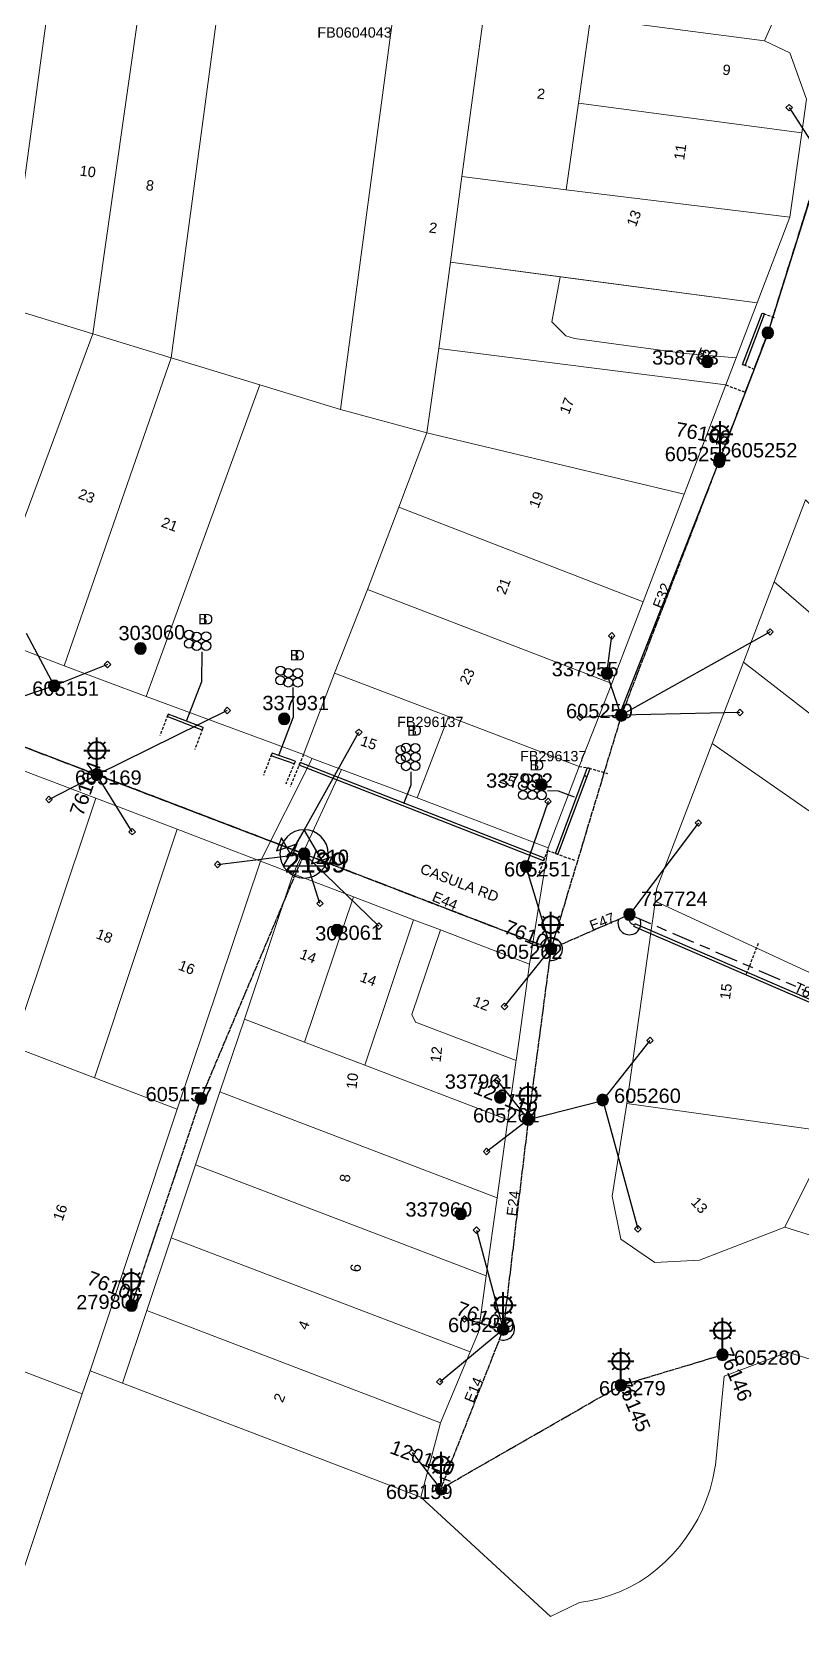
# Model space of a CAD drawing. Header units: metres. Extents: x 305150 to 308746, y 6239745 to 6243198.
# Drawn here: x 306711.1 to 306845.6, y 6241249.1 to 6241528.5 of the extents above; entities that cross this region are included whole.
import ezdxf
from ezdxf.enums import TextEntityAlignment as Align

# ---------------------------------------------------------------- set-up
doc = ezdxf.new("R2010")
doc.units = ezdxf.units.M
for name, pattern in [('Cable Exist OH', [1, 1, 0]), ('Cable Exist UG', [8.2, 4, -1.2, 1.8, -1.2]), ('DASHED', [0.75, 0.5, -0.25])]:
    doc.linetypes.add(name, pattern=pattern)
doc.layers.get('0').update_dxf_attribs({"color": 6})
for name, color, linetype, lineweight in [('Cadastre Buildings_SP_EXT', 9, 'Continuous', 5), ('Cadastre Land Parcels_SP_EXT', 9, 'Continuous', 5), ('Cadastre Roads_SP_EXT', 9, 'Continuous', 5)]:
    doc.layers.add(name, color=color, linetype=linetype, lineweight=lineweight)
for name, color, linetype in [('Duct_SP_EXT', 7, 'Continuous'), ('Equip_LV_EXT', 7, 'Continuous'), ('Equip_SP_LV_EXT', 7, 'Continuous'), ('Equip_SP_SL_EXT', 7, 'Continuous'), ('Mains_HV_EXT', 7, 'Continuous'), ('Mains_LV_EXT', 7, 'Continuous'), ('Mains_SL_EXT', 7, 'Continuous'), ('OH_Details_SP_MISC', 7, 'Continuous'), ('Services_SP_EXT', 7, 'Continuous'), ('Sub_SP_TR_HV_LV_EXT', 7, 'Continuous'), ('SupportsOH_SP_TR_HV_LV_SL_EXT', 7, 'Continuous'), ('Trench_SP_EXT', 7, 'Continuous')]:
    doc.layers.add(name, color=color, linetype=linetype)
doc.layers.add('UNKNOWN_FEATURES', color=1, linetype='DASHED', plot=False)
doc.layers.get('0').freeze()
doc.styles.add('iecARIAL', font='arial.ttf', dxfattribs={"height": 2})
doc.styles.add('POLE_LABEL', font='arial.ttf')
doc.styles.get("Standard").update_dxf_attribs({"font": 'arial.ttf'})

# ---------------------------------------------------------------- blocks, each defined once
blk = doc.blocks.new('SUB_POLE_EXT')
blk.add_wipeout([(0, 4.22), (0.42, 4.2), (0.83, 4.14), (1.21, 4.05), (1.62, 3.9), (1.99, 3.72), (2.35, 3.51), (2.68, 3.26), (2.99, 2.99), (3.28, 2.66), (3.52, 2.34), (3.76, 1.92), (3.9, 1.62), (4.04, 1.23), (4.18, 0.63), (4.22, 0), (4.18, -0.61), (4.06, -1.15), (3.9, -1.62), (3.58, -2.24), (3.22, -2.73), (2.97, -3.01), (2.68, -3.26), (2.36, -3.5), (2, -3.72), (1.64, -3.89), (1.25, -4.03), (0.82, -4.14), (0.42, -4.2), (0, -4.22), (-0.41, -4.2), (-0.8, -4.15), (-1.21, -4.05), (-1.62, -3.9), (-1.99, -3.73), (-2.35, -3.51), (-2.68, -3.26), (-2.96, -3.02), (-3.23, -2.72), (-3.51, -2.35), (-3.71, -2.01), (-3.91, -1.6), (-4.05, -1.21), (-4.16, -0.76), (-4.22, -0.14), (-4.21, 0.39), (-4.14, 0.83), (-4.03, 1.27), (-3.9, 1.63), (-3.71, 2.02), (-3.5, 2.37), (-3.28, 2.67), (-2.99, 2.99), (-2.68, 3.27), (-2.33, 3.52), (-1.98, 3.73), (-1.63, 3.9), (-1.2, 4.05), (-0.78, 4.15), (-0.4, 4.21)])
blk.add_line((2.16, 0.48), (2.16, 0.48, 0))
blk.add_lwpolyline([(-4.22, 0, 1), (4.22, 0, 1)], format="xyb", close=True)
blk.add_lwpolyline([(2.14, 0.52), (0, 4.22), (-3.66, -2.11), (3.66, -2.11)], close=True)
for tag, height, flags, p in [('ASSET_NUM', 3.5, 8, (2, 2)), ('STREET_CODE', 0.2, 9, (1.5, 0)), ('CONSTRUCTED_VOLTAGE', 0.2, 9, (1.5, -0.2)), ('OPERATING_VOLTAGE', 0.2, 9, (1.5, -0.6)), ('OPERATED_BY', 0.2, 9, (1.5, -0.8)), ('ORIENTATION', 0.2, 9, (1.5, -1.2)), ('OWNED_BY', 0.2, 9, (1.5, -1.4)), ('SECONDARY_VOLTAGE', 0.2, 9, (1.5, -1.6)), ('STATE', 0.2, 9, (1.5, -1.8)), ('SUBSTATION_TYPE', 0.2, 9, (1.5, -2)), ('STREETNAME', 0.2, 9, (1.5, -2.8)), ('NO_PHASES', 0.2, 9, (1.5, -0.4)), ('MAINTAINED_BY', 0.2, 9, (1.5, -1)), ('USAGE', 0.2, 9, (1.5, -2.2)), ('LEGEND', 0.2, 9, (1.5, -2.4)), ('LOCATION', 0.2, 9, (1.5, -2.6)), ('SUBURB', 0.2, 9, (1.5, -3)), ('Z', 0.2, 1, (1.5, -3.4)), ('NOTES', 0.2, 9, (1.5, -3.2))]:
    blk.add_attdef(tag, text='', height=height, dxfattribs=dict(flags=flags)).set_placement(p, align=Align.MIDDLE_LEFT)
blk = doc.blocks.new('DUCT_EXT')
blk.add_circle((0, 0.8), 0.8)
at = {"flags": 1}
blk.add_attdef('Z', (0, 0), '', height=0.2, dxfattribs=at)
at = {"flags": 9}
for tag, p in [('DUCT_CODE', (0, 0)), ('XSECT_TYPE', (0, -0.2)), ('STATE', (0, -0.6)), ('FB_REFERENCE', (0, -0.4)), ('NOTES', (0, -0.8))]:
    blk.add_attdef(tag, text='', height=0.2, dxfattribs=at).set_placement(p, align=Align.MIDDLE_LEFT)
blk = doc.blocks.new('LV_OH_LINKS_OPEN_EXT')
for p, q in [((-0.17, 4.97), (-0.17, 5.46)), ((-0.17, 3), (-0.17, 2.5)), ((0.17, 4.97), (0.17, 5.46)), ((0.17, 3), (0.17, 2.5))]:
    blk.add_line(p, q)
blk.add_lwpolyline([(0, 2.99, 1), (0, 4.98, 1)], format="xyb", close=True)
at = {"flags": 9}
for tag, p in [('ACTUAL_STATUS', (0, 0)), ('CONSTRUCTED_VOLTAGE', (0, -0.2)), ('OPERATING_VOLTAGE', (0, -0.6)), ('ORIENTATION', (0, -0.8)), ('OWNED_BY', (0, -1)), ('STATE', (0, -1.2)), ('SWITCH_TYPE', (0, -1.4)), ('NO_PHASES', (0, -0.4)), ('USAGE', (0, -1.6)), ('LEGEND', (0, -1.8)), ('NOTES', (0, -2))]:
    blk.add_attdef(tag, text='', height=0.2, dxfattribs=at).set_placement(p, align=Align.MIDDLE_LEFT)
at = {"flags": 1}
blk.add_attdef('Z', (0, 0), '', height=0.2, dxfattribs=at)
blk = doc.blocks.new('LV_OH_LINKS_DISTFUSE_EXT')
for p, q in [((0, 0), (0.96, 0)), ((3.84, 0), (4.8, 0))]:
    blk.add_line(p, q)
blk.add_lwpolyline([(3.84, -1.2), (3.84, 1.2), (0.96, -1.2), (0.96, 1.2)], close=True)
at = {"flags": 9}
for tag, p in [('ACTUAL_STATUS', (0, 0)), ('CONSTRUCTED_VOLTAGE', (0, -0.2)), ('OPERATING_VOLTAGE', (0, -0.6)), ('ORIENTATION', (0, -0.8)), ('OWNED_BY', (0, -1)), ('STATE', (0, -1.2)), ('SWITCH_TYPE', (0, -1.4)), ('NO_PHASES', (0, -0.4)), ('USAGE', (0, -1.6)), ('NOTES', (0, -1.8))]:
    blk.add_attdef(tag, text='', height=0.2, dxfattribs=at).set_placement(p, align=Align.MIDDLE_LEFT)
at = {"flags": 1}
blk.add_attdef('Z', (0, 0), '', height=0.2, dxfattribs=at)
blk = doc.blocks.new('SL_LANTERN_EXT')
at = {"lineweight": 40}
for p, q in [((-1.46, 5.68), (-1.06, 5.28)), ((0, 1.97), (0, 6.47)), ((1.46, 5.68), (1.06, 5.28)), ((-2.25, 4.22), (2.25, 4.22)), ((-1.46, 2.76), (-1.06, 3.16)), ((1.46, 2.76), (1.06, 3.16)), ((0, 0), (0, 2.72))]:
    blk.add_line(p, q, dxfattribs=at)
blk.add_circle((0, 4.22), 1.5, dxfattribs=at)
at = {"style": 'iecARIAL', "flags": 8}
blk.add_attdef('ASSET_NUM', (1.5, 1.5), '', height=2.5, dxfattribs=at)
for tag, p, height, flags in [('OPERATING_VOLTAGE', (0.98, -1.65), 0.2, 9), ('ORIENTATION', (0.98, -1.85), 0.2, 9), ('OWNED_BY', (0.98, -2.05), 0.2, 9), ('STATE', (0.98, -2.25), 0.2, 9), ('CONSTRUCTED_VOLTAGE', (0.98, -0.65), 0.2, 9), ('CONTROL_TYPE', (0.98, -0.85), 0.2, 9), ('LANTERN_PURPOSE', (0.98, -1.05), 0.2, 9), ('LANTERN_TYPE', (0.98, -1.25), 0.2, 9), ('NO_PHASES', (0.98, -1.45), 0.2, 9), ('USAGE', (0.98, -2.45), 0.2, 9), ('CEXIST', (0.98, -2.65), 0.2, 9), ('CNEW', (0.98, -2.85), 0.2, 9), ('LNUMBER', (2.18, -3.25), 2.5, 8), ('CNUMBER', (0.98, -3.05), 0.2, 9), ('CREMOVE', (0.98, -3.25), 0.2, 9), ('CREPLACE', (0.98, -3.45), 0.2, 9), ('LKINGHEIGHT', (0.98, -3.65), 0.2, 9), ('LBRACKET', (0.98, -3.85), 0.2, 9), ('LBRACKETVOCAB', (0.98, -4.05), 0.2, 9), ('LCATEGORY', (0.98, -4.25), 0.2, 9), ('LCHARGE1', (0.98, -4.45), 0.2, 9), ('LCHARGE1PERCENT', (0.98, -4.65), 0.2, 9), ('LCHARGE2', (0.98, -4.85), 0.2, 9), ('LCHARGE2PERCENT', (0.98, -5.05), 0.2, 9), ('LCHARGE3', (0.98, -5.25), 0.2, 9), ('LCHARGE3PERCENT', (0.98, -5.45), 0.2, 9), ('LEXIST', (0.98, -5.65), 0.2, 9), ('LLAMP', (0.98, -5.85), 0.2, 9), ('LLAMPVOCAB', (0.98, -6.05), 0.2, 9), ('LMAST', (0.98, -6.25), 0.2, 9), ('LMASTVOCAB', (0.98, -6.45), 0.2, 9), ('LNEW', (0.98, -6.65), 0.2, 9), ('LANTNUMBER', (0.98, -6.85), 0.2, 9), ('LOUTREACH', (0.98, -7.25), 0.2, 9), ('LOUTREACHVOCAB', (0.98, -7.45), 0.2, 9), ('LRATECODE', (0.98, -7.65), 0.2, 9), ('LREMOVE', (0.98, -7.85), 0.2, 9), ('LREPLACE', (0.98, -8.05), 0.2, 9), ('LTYPE', (0.98, -8.25), 0.2, 9), ('LTYPEVOCAB', (0.98, -8.45), 0.2, 9), ('STREETNAME', (0.98, -9.25), 0.2, 9), ('SUBURB', (0.98, -9.45), 0.2, 1), ('LEGEND', (0.98, -8.65), 0.2, 9), ('LOCATION', (0.98, -8.85), 0.2, 9), ('NOTES', (0.98, -9.05), 0.2, 9)]:
    blk.add_attdef(tag, p, '', height=height, dxfattribs=dict(flags=flags))
blk = doc.blocks.new('CCP_EXT')
blk.add_wipeout([(0, 0.57), (0.57, 0), (0, -0.57), (-0.57, 0)])
blk.add_lwpolyline([(-0.57, 0), (0, 0.57), (0.57, 0), (0, -0.57), (-0.57, 0)])
at = {"flags": 1}
blk.add_attdef('Z', (0, 0), '', height=0.2, dxfattribs=at)
at = {"flags": 9}
for tag, p in [('CCP_TYPE', (0, 0)), ('CONSTRUCTED_VOLTAGE', (0, -0.2)), ('OPERATING_VOLTAGE', (0, -0.6)), ('ORIENTATION', (0, -0.8)), ('OWNED_BY', (0, -1)), ('STATE', (0, -1.8)), ('NO_PHASES', (0, -0.4)), ('USAGE', (0, -1.2)), ('LEGEND', (0, -1.4)), ('LIFE_SUPPORT', (0, -1.6)), ('NOTES', (0, -2))]:
    blk.add_attdef(tag, text='', height=0.2, dxfattribs=at).set_placement(p, align=Align.MIDDLE_LEFT)
blk = doc.blocks.new('POLE_EXT')
blk.add_hatch(color=256).paths.add_polyline_path([(-1, 0, 1), (1, 0, 1)])
blk.add_lwpolyline([(-1, 0, 1), (1, 0, 1)], format="xyb", close=True)
for tag, height, flags, p in [('pNumber', 2.5, 8, (-17.84, 2.07)), ('OWNED_BY', 0.2, 9, (1.35, -0.4)), ('SPECIAL_USE', 0.2, 9, (1.35, -0.8)), ('STATE', 0.2, 9, (1.35, -1)), ('cLV', 0.2, 9, (1.35, -1.4)), ('hDepth', 0.2, 9, (1.35, -1.6)), ('hDia', 0.2, 9, (1.35, -1.8)), ('cHV', 0.2, 9, (1.35, -2)), ('PARENT', 0.2, 9, (1.35, -0.6)), ('USAGE', 0.2, 9, (1.35, -1.2)), ('LBRACKET', 0.2, 9, (1.35, -2.2)), ('LExisting', 0.2, 9, (1.35, -2.4)), ('LANTNUMBER', 0.2, 9, (1.35, -2.6)), ('LOther', 0.2, 9, (1.35, -2.8)), ('cLinedev', 0.2, 9, (1.35, -3.4)), ('pExisting', 0.2, 9, (1.35, -3.8)), ('pFooting', 0.2, 9, (1.35, -4.4)), ('pNew', 0.2, 9, (1.35, -4.6)), ('pRelocate', 0.2, 9, (1.35, -5)), ('pRemove', 0.2, 9, (1.35, -5.2)), ('pReplace', 0.2, 9, (1.35, -5.4)), ('pStay', 0.2, 9, (1.35, -5.6)), ('LRemove', 0.2, 9, (1.35, -3)), ('LEGEND', 0.2, 9, (1.35, -3.2)), ('LOCATION', 0.2, 9, (1.35, -3.6)), ('PFNUMBER', 0.2, 9, (1.35, -4)), ('NEWPFNUMBER', 0.2, 9, (1.35, -4.2)), ('pType', 0.2, 9, (1.35, -5.8)), ('cspan', 0.2, 9, (1.35, -6)), ('STREETNAME', 0.2, 9, (1.35, -6.2)), ('SUBURB', 0.2, 9, (1.35, -6.4)), ('OPERATED_BY', 0.2, 9, (1.36, -7.01)), ('NOTES', 0.2, 9, (1.35, -6.6)), ('MAINTAINED_BY', 0.2, 9, (1.36, -6.81))]:
    blk.add_attdef(tag, text='', height=height, dxfattribs=dict(flags=flags)).set_placement(p, align=Align.MIDDLE_LEFT)
at = {"style": 'POLE_LABEL'}
for tag, height, flags, p in [('ASSET_NUM', 2.5, 8, (2, 2)), ('STRUCTURE_PLANT_NUMBER', 0.2, 9, (1.35, 0.03)), ('STREET_CODE', 0.2, 9, (1.35, -0.2))]:
    blk.add_attdef(tag, text='', height=height, dxfattribs=dict(at, flags=flags)).set_placement(p, align=Align.MIDDLE_LEFT)
at = {"flags": 1}
blk.add_attdef('Z', (1.35, -7.33), '', height=0.2, dxfattribs=at)
blk = doc.blocks.new('End Shackle_EXT')
blk.add_wipeout([(0, 0.25), (1.81, 0.25), (1.82, -0.25), (0, -0.25)])
blk.add_line((1.81, -1), (1.81, 1))
at = {"flags": 1}
blk.add_attdef('Z', (0, 0), '', height=0.2, dxfattribs=at)
at = {"flags": 9}
for tag, p in [('CONNECTOR_TYPE', (0, 0)), ('CONSTRUCTED_VOLTAGE', (0, -0.2)), ('OPERATING_VOLTAGE', (0, -0.6)), ('ORIENTATION', (0, -0.8)), ('OWNED_BY', (0, -1)), ('STATE', (0, -1.2)), ('NO_PHASES', (0, -0.4)), ('USAGE', (0, -1.4)), ('NOTES', (0, -1.6))]:
    blk.add_attdef(tag, text='', height=0.2, dxfattribs=at).set_placement(p, align=Align.MIDDLE_LEFT)

msp = doc.modelspace()

# ---------------------------------------------------------------- linework, layer by layer
at = {"layer": 'Cadastre Buildings_SP_EXT', "linetype": 'Continuous'}
msp.add_lwpolyline([(306735.42, 6241471.59), (306750.88, 6241466.86), (306764.96, 6241462.56), (306774.67, 6241535.38), (306760.26, 6241537.3), (306759.66, 6241537.38), (306744.47, 6241539.41), (306735.42, 6241471.59)], close=True, dxfattribs=at)
at = {"layer": 'Cadastre Land Parcels_SP_EXT', "linetype": 'Continuous'}
for points in [[(306715.35, 6241543.27), (306699.98, 6241545.32), (306691.76, 6241484.97), (306706.79, 6241480.37), (306715.35, 6241543.27)], [(306731.02, 6241541.2), (306715.35, 6241543.27), (306706.79, 6241480.37), (306721.73, 6241475.78), (306721.85, 6241476.59), (306731.02, 6241541.2)], [(306744.47, 6241539.41), (306731.02, 6241541.2), (306721.85, 6241476.59), (306721.73, 6241475.78), (306735.42, 6241471.59), (306744.47, 6241539.41)], [(306782.12, 6241473.21), (306784.16, 6241488.3), (306786.18, 6241503.26), (306790.26, 6241533.33), (306774.67, 6241535.38), (306764.96, 6241462.56), (306780.08, 6241458.47), (306782.12, 6241473.21)], [(306804.4, 6241500.95), (306806.53, 6241516.09), (306808.61, 6241530.93), (306790.26, 6241533.33), (306786.18, 6241503.26), (306804.4, 6241500.95)], [(306839, 6241526.95), (306808.61, 6241530.93), (306806.53, 6241516.09), (306845.52, 6241510.92), (306846.36, 6241516.79), (306843.45, 6241524.88), (306839, 6241526.95)], [(306843.42, 6241496.19), (306845.52, 6241510.92), (306806.53, 6241516.09), (306804.4, 6241500.95), (306843.42, 6241496.19)], [(306837.71, 6241481.22), (306843.42, 6241496.17), (306843.42, 6241496.19), (306804.4, 6241500.95), (306786.18, 6241503.26), (306784.16, 6241488.3), (306837.71, 6241481.22)], [(306834.04, 6241471.58), (306825.14, 6241472.37), (306805.83, 6241475), (306804.32, 6241475.45), (306801.86, 6241477.89), (306803.35, 6241485.76), (306784.16, 6241488.3), (306782.12, 6241473.21), (306832.24, 6241466.86), (306834.04, 6241471.58)], [(306837.71, 6241481.22), (306803.35, 6241485.76), (306801.86, 6241477.89), (306804.32, 6241475.45), (306805.83, 6241475), (306825.14, 6241472.37), (306834.04, 6241471.58), (306837.71, 6241481.22)], [(306721.73, 6241475.78), (306706.79, 6241480.37), (306687.93, 6241428.89), (306702.23, 6241423.37), (306721.73, 6241475.78)], [(306735.42, 6241471.59), (306721.73, 6241475.78), (306702.23, 6241423.37), (306716.73, 6241417.78), (306735.42, 6241471.59)], [(306750.88, 6241466.86), (306735.42, 6241471.59), (306716.73, 6241417.78), (306731.04, 6241412.47), (306750.88, 6241466.86)], [(306832.24, 6241466.86), (306782.12, 6241473.21), (306780.08, 6241458.47), (306824.97, 6241447.8), (306832.24, 6241466.86)], [(306817.8, 6241429), (306824.97, 6241447.8), (306780.08, 6241458.47), (306775.17, 6241445.51), (306817.8, 6241429)], [(306889.25, 6241404.47), (306846.19, 6241446.8), (306840.71, 6241432.48), (306886.28, 6241393.09), (306889.25, 6241404.47)], [(306812.36, 6241414.73), (306817.8, 6241429), (306775.17, 6241445.51), (306769.69, 6241431.16), (306812.36, 6241414.73)], [(306886.28, 6241393.09), (306840.71, 6241432.48), (306835.34, 6241418.44), (306883.34, 6241381.2), (306886.28, 6241393.09)], [(306763.93, 6241416.54), (306783.81, 6241408.95), (306806.64, 6241400.24), (306812.36, 6241414.73), (306769.69, 6241431.16), (306763.93, 6241416.54)], [(306883.34, 6241381.2), (306835.34, 6241418.44), (306829.89, 6241404.21), (306880.13, 6241369.29), (306881.27, 6241373.54), (306883.34, 6241381.2)], [(306758.51, 6241402.3), (306760.04, 6241401.59), (306765.13, 6241399.67), (306778.37, 6241394.72), (306783.81, 6241408.95), (306763.93, 6241416.54), (306758.51, 6241402.3)], [(306778.37, 6241394.72), (306801.22, 6241386), (306806.64, 6241400.24), (306783.81, 6241408.95), (306778.37, 6241394.72)], [(306880.13, 6241369.29), (306829.89, 6241404.21), (306820.24, 6241378.98), (306819.91, 6241377.11), (306819.93, 6241376.7), (306861.48, 6241357.5), (306875.43, 6241351.08), (306875.45, 6241351.08), (306880.13, 6241369.29)], [(306722.23, 6241394.69), (306707.99, 6241400.13), (306693.55, 6241356.73), (306707.79, 6241351.29), (306722.23, 6241394.69)], [(306736.48, 6241389.26), (306722.23, 6241394.69), (306707.79, 6241351.29), (306722.04, 6241345.86), (306736.48, 6241389.26)], [(306751.01, 6241383.71), (306736.48, 6241389.26), (306722.04, 6241345.86), (306736.48, 6241340.34), (306751.01, 6241383.71)], [(306769.22, 6241348.03), (306777.73, 6241373.45), (306767.22, 6241377.46), (306758.71, 6241352.05), (306769.22, 6241348.03)], [(306861.48, 6241357.5), (306819.93, 6241376.7), (306819.61, 6241374.41), (306819.33, 6241372.45), (306818, 6241362.95), (306814.98, 6241341.38), (306850.84, 6241336.36), (306859.56, 6241353.69), (306861.48, 6241357.5)], [(306782.41, 6241371.67), (306777.73, 6241373.45), (306769.22, 6241348.03), (306794.22, 6241338.49), (306795.61, 6241348.51), (306795.66, 6241348.88), (306778.08, 6241355.59), (306777.46, 6241356.9), (306782.41, 6241371.67)], [(306665.64, 6241367.39), (306651.68, 6241372.72), (306639.14, 6241335.11), (306611.27, 6241345.75), (306580.63, 6241254.01), (306674.41, 6241154.72), (306719.88, 6241290.62), (306691.14, 6241301.57), (306707.79, 6241351.29), (306693.55, 6241356.73), (306679.59, 6241362.06), (306665.64, 6241367.39)], [(306798, 6241365.72), (306782.41, 6241371.67), (306777.46, 6241356.9), (306778.08, 6241355.59), (306795.66, 6241348.88), (306796.12, 6241352.13), (306798, 6241365.72)], [(306873.11, 6241335.31), (306875.43, 6241351.08), (306861.48, 6241357.5), (306859.56, 6241353.69), (306850.84, 6241336.36), (306842.54, 6241319.78), (306869.44, 6241311.32), (306873.11, 6241335.31)], [(306758.71, 6241352.05), (306748.2, 6241356.06), (306743.93, 6241343.37), (306792.33, 6241324.87), (306794.22, 6241338.49), (306769.22, 6241348.03), (306758.71, 6241352.05)], [(306722.04, 6241345.86), (306707.79, 6241351.29), (306691.14, 6241301.57), (306719.88, 6241290.62), (306721.24, 6241294.67), (306736.48, 6241340.34), (306722.04, 6241345.86)], [(306792.33, 6241324.87), (306743.93, 6241343.37), (306739.66, 6241330.64), (306790.44, 6241311.24), (306792.33, 6241324.87)], [(306842.54, 6241319.78), (306850.84, 6241336.36), (306814.98, 6241341.38), (306812.4, 6241325.19), (306813.93, 6241317.68), (306819.89, 6241313.6), (306827.67, 6241314.02), (306842.54, 6241319.78)], [(306790.44, 6241311.24), (306739.66, 6241330.64), (306735.4, 6241317.92), (306787.63, 6241297.97), (306789.08, 6241301.41), (306790.44, 6241311.24)], [(306787.63, 6241297.97), (306735.4, 6241317.92), (306731.14, 6241305.2), (306782.43, 6241285.61), (306787.63, 6241297.97)], [(306782.43, 6241285.61), (306731.14, 6241305.2), (306726.93, 6241292.49), (306779.03, 6241272.6), (306782.43, 6241285.61)]]:
    msp.add_lwpolyline(points, close=True, dxfattribs=at)
msp.add_lwpolyline([(306869.36, 6241289.68), (306843.1, 6241297.9), (306831.97, 6241293.76), (306830.43, 6241278.18), (306830.36, 6241277.69), (306829.99, 6241275.84), (306829.5, 6241274.01), (306828.9, 6241272.22), (306828.18, 6241270.47), (306827.35, 6241268.77), (306826.41, 6241267.13), (306825.36, 6241265.55), (306824.22, 6241264.04), (306822.98, 6241262.62), (306821.64, 6241261.28), (306820.23, 6241260.02), (306818.73, 6241258.86), (306817.17, 6241257.8), (306815.54, 6241256.92), (306813.85, 6241256.14), (306812.11, 6241255.48), (306810.34, 6241254.93), (306808.54, 6241254.49), (306806.71, 6241254.18), (306801.63, 6241251.75), (306779.03, 6241272.6), (306726.93, 6241292.49), (306721.24, 6241294.67), (306719.88, 6241290.62), (306674.41, 6241154.72)], dxfattribs=at)
at = {"layer": 'Cadastre Roads_SP_EXT', "linetype": 'Continuous'}
msp.add_lwpolyline([(306808.61, 6241530.93), (306839, 6241526.95), (306843.15, 6241536.39)], dxfattribs=at)
at = {"layer": 'Duct_SP_EXT'}
for p, q in [((306835.17, 6241470.45), (306838.59, 6241479.42)), ((306835.62, 6241470.28), (306839.04, 6241479.25)), ((306838.59, 6241479.42), (306838.81, 6241479.33)), ((306839.04, 6241479.25), (306838.81, 6241479.33)), ((306835.17, 6241470.45), (306835.39, 6241470.36)), ((306835.62, 6241470.28), (306835.39, 6241470.36)), ((306734.74, 6241408.93), (306734.82, 6241409.16)), ((306740.82, 6241406.59), (306734.74, 6241408.93)), ((306734.91, 6241409.38), (306734.82, 6241409.16)), ((306740.99, 6241407.04), (306734.91, 6241409.38)), ((306740.99, 6241407.04), (306740.91, 6241406.81)), ((306740.82, 6241406.59), (306740.91, 6241406.81)), ((306752.87, 6241402.08), (306752.94, 6241402.31)), ((306756.9, 6241400.7), (306752.87, 6241402.08)), ((306753.02, 6241402.53), (306752.94, 6241402.31)), ((306757.06, 6241401.15), (306753.02, 6241402.53)), ((306756.9, 6241400.7), (306756.98, 6241400.93)), ((306757.06, 6241401.15), (306756.98, 6241400.93)), ((306757.75, 6241400.44), (306757.83, 6241400.67)), ((306757.92, 6241400.89), (306757.83, 6241400.67)), ((306807.6, 6241398.62), (306808.13, 6241400.03)), ((306807.6, 6241398.62), (306807.82, 6241398.53)), ((306808.05, 6241398.45), (306807.82, 6241398.53)), ((306808.05, 6241398.45), (306808.58, 6241399.87)), ((306808.13, 6241400.03), (306808.36, 6241399.95)), ((306808.58, 6241399.87), (306808.36, 6241399.95)), ((306802.5, 6241385.04), (306802.72, 6241384.96)), ((306802.95, 6241384.87), (306802.72, 6241384.96)), ((306800.43, 6241383.73), (306800.51, 6241383.96)), ((306800.6, 6241384.18), (306800.51, 6241383.96)), ((306816.21, 6241372.29), (306816.31, 6241372.51)), ((306816.41, 6241372.73), (306816.31, 6241372.51))]:
    msp.add_line(p, q, dxfattribs=at)
for points in [[(306740.74, 6241420.25), (306740.68, 6241414.98), (306738.1, 6241408.26)], [(306756.68, 6241414.01), (306756.71, 6241408.85), (306754.19, 6241402.26)], [(306777.25, 6241399.29), (306777.25, 6241396.93), (306776, 6241393.71)], [(306801.14, 6241396), (306802.96, 6241395.98), (306805.76, 6241394.91)]]:
    msp.add_lwpolyline(points, dxfattribs=at)
at = {"layer": 'Mains_LV_EXT', "linetype": 'Cable Exist OH'}
for points in [[(306849.07, 6241506.35), (306839.59, 6241475.97)], [(306839.59, 6241475.97), (306831.25, 6241454.04)], [(306722.43, 6241398.79), (306697.44, 6241408.34)], [(306801.73, 6241368.37), (306815.43, 6241374.38)], [(306801.73, 6241368.37), (306797.76, 6241338.55)], [(306797.76, 6241338.55), (306793.4, 6241301.92)]]:
    msp.add_lwpolyline(points, dxfattribs=at)
at = {"layer": 'Mains_LV_EXT', "linetype": 'Continuous'}
for points in [[(306813.56, 6241373.56, 1.459227), (306817.29, 6241373.57)], [(306801.46, 6241366.35, 2.024612), (306799.92, 6241369.12)], [(306792.7, 6241300.13, 1.116301), (306793.65, 6241303.99)]]:
    msp.add_lwpolyline(points, format="xyb", dxfattribs=at)
at = {"layer": 'Mains_SL_EXT', "linetype": 'Cable Exist OH'}
for points in [[(306849.07, 6241506.35), (306839.59, 6241475.97), (306831.25, 6241454.04)], [(306801.73, 6241368.37), (306797.76, 6241338.55)], [(306797.76, 6241338.55), (306793.4, 6241301.92)], [(306813.93, 6241292.13), (306831.68, 6241297.48)]]:
    msp.add_lwpolyline(points, dxfattribs=at)
at = {"layer": 'Services_SP_EXT'}
for points in [[(306710.1, 6241423.49), (306714.98, 6241414.32)], [(306814.01, 6241409.16), (306811.51, 6241416.48)], [(306714.98, 6241414.32), (306697.44, 6241408.34)], [(306797.76, 6241338.55), (306810.77, 6241341.91)]]:
    msp.add_lwpolyline(points, dxfattribs=at)
at = {"layer": 'Trench_SP_EXT', "linetype": 'Cable Exist UG'}
msp.add_lwpolyline([(306816.31, 6241372.51), (306815.77, 6241372.76), (306815.77, 6241372.76, -0.304106), (306815.43, 6241374.38)], format="xyb", dxfattribs=at)
at = {"layer": 'UNKNOWN_FEATURES'}
for points in [[(306838.81, 6241479.33), (306840.88, 6241478.58)], [(306835.39, 6241470.36), (306837.18, 6241469.64)], [(306832.24, 6241466.86), (306835.64, 6241465.59)], [(306734.82, 6241409.16), (306733.45, 6241405.62)], [(306740.91, 6241406.81), (306739.53, 6241403.21)], [(306752.94, 6241402.31), (306751.51, 6241398.65)], [(306758.51, 6241402.3), (306756.21, 6241396.73)], [(306756.98, 6241400.93), (306755.42, 6241397.15)], [(306806.64, 6241400.24), (306808.36, 6241399.95), (306811.58, 6241399.01)], [(306801.12, 6241385.54), (306799.34, 6241380.88)], [(306801.12, 6241385.54), (306805.84, 6241383.83)], [(306837.9, 6241369.31), (306835.97, 6241364.33), (306835.74, 6241363.78)]]:
    msp.add_lwpolyline(points, dxfattribs=at)

# ---------------------------------------------------------------- block references
at = {"layer": 'Duct_SP_EXT'}
for p in [(306738.54, 6241422.44), (306739.85, 6241422.09), (306741.52, 6241422.14), (306738.51, 6241420.88), (306739.85, 6241420.48), (306741.53, 6241420.5), (306754.49, 6241414.48), (306754.5, 6241416.17), (306755.85, 6241414.1), (306755.86, 6241415.75), (306757.53, 6241415.71), (306757.53, 6241414.1), (306776.43, 6241402.68), (306778.04, 6241402.64), (306775.48, 6241402.26), (306775.48, 6241400.67), (306776.42, 6241401.08), (306778.07, 6241401.09), (306776.41, 6241399.49), (306778.05, 6241399.52), (306797.67, 6241397.35), (306799.31, 6241397.33), (306796.86, 6241396.04), (306796.86, 6241394.44), (306798.49, 6241396.02), (306798.49, 6241394.43), (306800.09, 6241396), (306800.09, 6241394.42)]:
    msp.add_blockref('DUCT_EXT', p, dxfattribs=at)
at = {"layer": 'Equip_SP_LV_EXT', "rotation": 10.18469566968585}
msp.add_blockref('LV_OH_LINKS_OPEN_EXT', (306831.25, 6241454.04), dxfattribs=at)
at = {"layer": 'Equip_SP_SL_EXT'}
ref = msp.add_blockref('SL_LANTERN_EXT', (306831.25, 6241454.04), dxfattribs=at)
ref.add_attrib('ASSET_NUM', '76108', dxfattribs={"layer": '0', "height": 2.5, "rotation": 350.0279, "style": 'iecARIAL'}).set_placement((306832.75, 6241455.54), align=Align.BOTTOM_RIGHT)
ref = msp.add_blockref('SL_LANTERN_EXT', (306722.43, 6241398.79), dxfattribs=at)
ref.add_attrib('ASSET_NUM', '76104', dxfattribs={"layer": '0', "height": 2.5, "rotation": 70.514, "style": 'iecARIAL'}).set_placement((306723.93, 6241400.29), align=Align.BOTTOM_RIGHT)
ref = msp.add_blockref('SL_LANTERN_EXT', (306801.73, 6241368.37), dxfattribs=at)
ref.add_attrib('ASSET_NUM', '76105', dxfattribs={"layer": '0', "height": 2.5, "rotation": 337.9228, "style": 'iecARIAL'}).set_placement((306803.23, 6241369.87), align=Align.TOP_RIGHT)
ref = msp.add_blockref('SL_LANTERN_EXT', (306797.76, 6241338.55), dxfattribs=at)
ref.add_attrib('ASSET_NUM', '120119', dxfattribs={"layer": '0', "height": 2.5, "rotation": 338.2127, "style": 'iecARIAL'}).set_placement((306799.26, 6241340.05), align=Align.MIDDLE_RIGHT)
ref = msp.add_blockref('SL_LANTERN_EXT', (306728.49, 6241306.09), dxfattribs=at)
ref.add_attrib('ASSET_NUM', '76106', dxfattribs={"layer": '0', "height": 2.5, "rotation": 339.2581, "style": 'iecARIAL'}).set_placement((306729.99, 6241307.59), align=Align.MIDDLE_RIGHT)
ref = msp.add_blockref('SL_LANTERN_EXT', (306793.4, 6241301.92), dxfattribs=at)
ref.add_attrib('ASSET_NUM', '76107', dxfattribs={"layer": '0', "height": 2.5, "rotation": 339.0525, "style": 'iecARIAL'}).set_placement((306794.9, 6241303.42), align=Align.TOP_RIGHT)
ref = msp.add_blockref('SL_LANTERN_EXT', (306831.68, 6241297.48), dxfattribs=at)
ref.add_attrib('ASSET_NUM', '76146', dxfattribs={"layer": '0', "height": 2.5, "rotation": 293.0019, "style": 'iecARIAL'}).set_placement((306833.18, 6241298.98), align=Align.TOP_LEFT)
ref = msp.add_blockref('SL_LANTERN_EXT', (306813.93, 6241292.13), dxfattribs=at)
ref.add_attrib('ASSET_NUM', '76145', dxfattribs={"layer": '0', "height": 2.5, "rotation": 293.0019, "style": 'iecARIAL'}).set_placement((306815.43, 6241293.63), align=Align.TOP_LEFT)
ref = msp.add_blockref('SL_LANTERN_EXT', (306782.55, 6241274.03), dxfattribs=at)
ref.add_attrib('ASSET_NUM', '120120', dxfattribs={"layer": '0', "height": 2.5, "rotation": 339.384, "style": 'iecARIAL'}).set_placement((306784.05, 6241275.53), align=Align.BOTTOM_RIGHT)
at = {"layer": 'Services_SP_EXT'}
msp.add_blockref('CCP_EXT', (306745.21, 6241410.01), dxfattribs=at)
at = {"layer": 'Sub_SP_TR_HV_LV_EXT'}
ref = msp.add_blockref('SUB_POLE_EXT', (306758.63, 6241384.95), dxfattribs=at)
ref.add_attrib('ASSET_NUM', '2139', dxfattribs={"layer": '0', "height": 3.5}).set_placement((306760.63, 6241385.2), align=Align.TOP_CENTER)
at = {"layer": 'SupportsOH_SP_TR_HV_LV_SL_EXT'}
msp.add_blockref('POLE_EXT', (306839.59, 6241475.97), dxfattribs=at)
ref = msp.add_blockref('POLE_EXT', (306829.03, 6241470.91), dxfattribs=at)
ref.add_attrib('ASSET_NUM', '358763', dxfattribs={"layer": '0', "height": 2.5, "style": 'POLE_LABEL'}).set_placement((306831.03, 6241471.66), align=Align.MIDDLE_RIGHT)
ref = msp.add_blockref('POLE_EXT', (306831.25, 6241454.04), dxfattribs=at)
ref.add_attrib('ASSET_NUM', '605252', dxfattribs={"layer": '0', "height": 2.5, "style": 'POLE_LABEL'}).set_placement((306833.25, 6241454.79), align=Align.MIDDLE_RIGHT)
ref = msp.add_blockref('POLE_EXT', (306831.11, 6241453.45), dxfattribs=at)
ref.add_attrib('ASSET_NUM', '605252', dxfattribs={"layer": '0', "height": 2.5, "style": 'POLE_LABEL'}).set_placement((306833.11, 6241455.45), align=Align.MIDDLE_LEFT)
ref = msp.add_blockref('POLE_EXT', (306730.07, 6241420.84), dxfattribs=at)
ref.add_attrib('ASSET_NUM', '303060', dxfattribs={"layer": '0', "height": 2.5, "rotation": 1, "style": 'POLE_LABEL'}).set_placement((306732.07, 6241421.59), align=Align.BOTTOM_CENTER)
ref = msp.add_blockref('POLE_EXT', (306811.51, 6241416.48), dxfattribs=at)
ref.add_attrib('ASSET_NUM', '337955', dxfattribs={"layer": '0', "height": 2.5, "style": 'POLE_LABEL'}).set_placement((306813.51, 6241417.23), align=Align.MIDDLE_RIGHT)
ref = msp.add_blockref('POLE_EXT', (306714.98, 6241414.32), dxfattribs=at)
ref.add_attrib('ASSET_NUM', '605151', dxfattribs={"layer": '0', "height": 2.5, "rotation": 359.9962, "style": 'POLE_LABEL'}).set_placement((306716.98, 6241415.07), align=Align.TOP_CENTER)
ref = msp.add_blockref('POLE_EXT', (306755.16, 6241408.56), dxfattribs=at)
ref.add_attrib('ASSET_NUM', '337931', dxfattribs={"layer": '0', "height": 2.5, "style": 'POLE_LABEL'}).set_placement((306757.16, 6241409.31), align=Align.BOTTOM_CENTER)
ref = msp.add_blockref('POLE_EXT', (306722.43, 6241398.79), dxfattribs=at)
ref.add_attrib('ASSET_NUM', '605169', dxfattribs={"layer": '0', "height": 2.5, "style": 'POLE_LABEL'}).set_placement((306724.43, 6241399.54), align=Align.TOP_CENTER)
ref = msp.add_blockref('POLE_EXT', (306797.36, 6241382.77), dxfattribs=at)
ref.add_attrib('ASSET_NUM', '605251', dxfattribs={"layer": '0', "height": 2.5, "rotation": 0.0122, "style": 'POLE_LABEL'}).set_placement((306799.36, 6241383.52), align=Align.TOP_CENTER)
ref = msp.add_blockref('POLE_EXT', (306815.43, 6241374.38), dxfattribs=at)
ref.add_attrib('ASSET_NUM', '727724', dxfattribs={"layer": '0', "height": 2.5, "rotation": 359.984, "style": 'POLE_LABEL'}).set_placement((306817.43, 6241375.13), align=Align.BOTTOM_LEFT)
ref = msp.add_blockref('POLE_EXT', (306801.73, 6241368.37), dxfattribs=at)
ref.add_attrib('ASSET_NUM', '605262', dxfattribs={"layer": '0', "height": 2.5, "style": 'POLE_LABEL'}).set_placement((306803.73, 6241369.12), align=Align.TOP_RIGHT)
ref = msp.add_blockref('POLE_EXT', (306740.6, 6241342.24), dxfattribs=at)
ref.add_attrib('ASSET_NUM', '605157', dxfattribs={"layer": '0', "height": 2.5, "style": 'POLE_LABEL'}).set_placement((306742.6, 6241342.99), align=Align.MIDDLE_RIGHT)
ref = msp.add_blockref('POLE_EXT', (306810.75, 6241341.96), dxfattribs=at)
ref.add_attrib('ASSET_NUM', '605260', dxfattribs={"layer": '0', "height": 2.5, "style": 'POLE_LABEL'}).set_placement((306812.75, 6241342.71), align=Align.MIDDLE_LEFT)
ref = msp.add_blockref('POLE_EXT', (306797.76, 6241338.55), dxfattribs=at)
ref.add_attrib('ASSET_NUM', '605261', dxfattribs={"layer": '0', "height": 2.5, "style": 'POLE_LABEL'}).set_placement((306799.76, 6241339.3), align=Align.MIDDLE_RIGHT)
ref = msp.add_blockref('POLE_EXT', (306728.49, 6241306.09), dxfattribs=at)
ref.add_attrib('ASSET_NUM', '279807', dxfattribs={"layer": '0', "height": 2.5, "rotation": 1, "style": 'POLE_LABEL'}).set_placement((306730.49, 6241306.84), align=Align.MIDDLE_RIGHT)
ref = msp.add_blockref('POLE_EXT', (306831.68, 6241297.48), dxfattribs=at)
ref.add_attrib('ASSET_NUM', '605280', dxfattribs={"layer": '0', "height": 2.5, "rotation": 359.9533, "style": 'POLE_LABEL'}).set_placement((306833.68, 6241298.23), align=Align.TOP_LEFT)
ref = msp.add_blockref('POLE_EXT', (306813.93, 6241292.13), dxfattribs=at)
ref.add_attrib('ASSET_NUM', '605279', dxfattribs={"layer": '0', "height": 2.5, "rotation": 0.0421, "style": 'POLE_LABEL'}).set_placement((306815.93, 6241292.88), align=Align.TOP_CENTER)
ref = msp.add_blockref('POLE_EXT', (306782.55, 6241274.03), dxfattribs=at)
ref.add_attrib('ASSET_NUM', '605159', dxfattribs={"layer": '0', "height": 2.5, "style": 'POLE_LABEL'}).set_placement((306784.55, 6241274.78), align=Align.TOP_RIGHT)

# ---------------------------------------------------------------- texts
at = {"layer": 'Cadastre Land Parcels_SP_EXT'}
for s, rotation, p in [('9', 352.6808, (306831.58, 6241521.09)), ('2', 352.6773, (306799.19, 6241516.91)), ('11', 81.7185, (306824.97, 6241506.04)), ('10', 352.69, (306719.35, 6241503.44)), ('8', 352.69, (306730.9, 6241500.91)), ('13', 69.34, (306816.55, 6241494.35)), ('2', 352.69, (306780.35, 6241493.5)), ('15', 64.0865, (306828.42, 6241470.31)), ('17', 69.33, (306804.85, 6241461.59)), ('23', 339.1, (306719.03, 6241447.13)), ('19', 69.33, (306799.51, 6241445.19)), ('21', 339.1, (306733.52, 6241442.17)), ('21', 69.33, (306793.76, 6241430.1)), ('23', 64.3208, (306787.29, 6241414.32)), ('15', 341.2871, (306768.3, 6241403.96)), ('25', 341.2875, (306792.51, 6241397.48)), ('18', 339.05, (306722.14, 6241370.27)), ('14', 339.1, (306757.71, 6241366.76)), ('16', 339.05, (306736.5, 6241364.79)), ('14', 339.1, (306768.22, 6241362.75)), ('15', 82.3526, (306832.97, 6241359.43)), ('12', 339.1, (306787.95, 6241358.48)), ('12', 83.7248, (306782.44, 6241348.45)), ('10', 83.728, (306767.77, 6241343.81)), ('8', 83.7253, (306766.59, 6241327.53)), ('16', 71.208, (306716.43, 6241320.72)), ('13', 312.7658, (306826.04, 6241324)), ('6', 83.7236, (306768.44, 6241311.84)), ('4', 68.4294, (306759.15, 6241301.67)), ('2', 68.4274, (306754.88, 6241288.98))]:
    msp.add_text(s, height=1.8, rotation=rotation, dxfattribs=at).set_placement(p)
at = {"layer": 'Cadastre Roads_SP_EXT'}
msp.add_text('CASULA RD', height=1.8, rotation=339.0488, dxfattribs=at).set_placement((306778.72, 6241381.64))
at = {"layer": 'Duct_SP_EXT'}
for s, p in [('FB0604043', (306760.93, 6241527.52)), ('B', (306740.1, 6241425.06)), ('D', (306740.93, 6241425.05)), ('B', (306756.11, 6241418.76)), ('D', (306756.93, 6241418.75)), ('FB296137', (306774.85, 6241407.11)), ('B', (306776.64, 6241405.59)), ('D', (306777.37, 6241405.61)), ('FB296137', (306796.32, 6241401.13)), ('B', (306798, 6241399.55)), ('D', (306798.71, 6241399.53))]:
    msp.add_text(s, height=1.8, dxfattribs=at).set_placement(p)
at = {"layer": 'Mains_LV_EXT'}
for s, rotation, p in [('E32', 68.4238, (306821.11, 6241427.64)), ('E44', 336.7913, (306780.82, 6241376.82)), ('E47', 20.981, (306808.9, 6241371.49)), ('T84', 335.2842, (306843.99, 6241361)), ('E24', 83.2108, (306795.74, 6241321.59)), ('E14', 67.3385, (306788.18, 6241288.93))]:
    msp.add_text(s, height=1.8, rotation=rotation, dxfattribs=at).set_placement(p)

# ---------------------------------------------------------------- next in the draw order: linework, layer by layer
at = {"layer": 'Cadastre Land Parcels_SP_EXT', "linetype": 'Continuous'}
msp.add_lwpolyline([(306767.22, 6241377.46), (306756.71, 6241381.48), (306748.2, 6241356.06), (306758.71, 6241352.05), (306767.22, 6241377.46)], close=True, dxfattribs=at)
at = {"layer": 'Services_SP_EXT'}
msp.add_lwpolyline([(306745.21, 6241410.01), (306722.43, 6241398.79)], dxfattribs=at)

# ---------------------------------------------------------------- next in the draw order: block references
at = {"layer": 'Equip_LV_EXT'}
for p, rotation in [((306757.82, 6241385.26), 159.0779744288143), ((306759.43, 6241384.64), 339.8866757446572)]:
    msp.add_blockref('LV_OH_LINKS_DISTFUSE_EXT', p, dxfattribs=dict(at, rotation=rotation))
at = {"layer": 'Services_SP_EXT'}
for p in [(306843.32, 6241515.3), (306812.33, 6241423.05), (306839.98, 6241423.72), (306724.3, 6241418.04), (306834.73, 6241409.64), (306806.83, 6241408.82), (306768.17, 6241406.19), (306714.07, 6241394.46), (306801.22, 6241394.13), (306827.46, 6241390.35), (306728.59, 6241388.83), (306743.53, 6241383.09), (306771.68, 6241372.32), (306793.6, 6241358.3), (306819.03, 6241352.39), (306792.34, 6241345.39), (306790.49, 6241332.99), (306788.72, 6241319.25), (306816.89, 6241319.45), (306786.63, 6241303.72), (306782.3, 6241292.77), (306777.49, 6241280.38)]:
    msp.add_blockref('CCP_EXT', p, dxfattribs=at)
at = {"layer": 'SupportsOH_SP_TR_HV_LV_SL_EXT'}
ref = msp.add_blockref('POLE_EXT', (306758.63, 6241384.95), dxfattribs=at)
ref.add_attrib('ASSET_NUM', '210', dxfattribs={"layer": '0', "height": 2.5, "rotation": 359.9549, "style": 'POLE_LABEL'}).set_placement((306760.63, 6241385.7), align=Align.TOP_LEFT)

# ---------------------------------------------------------------- next in the draw order: linework, layer by layer
at = {"layer": 'Cadastre Buildings_SP_EXT', "linetype": 'Continuous'}
msp.add_lwpolyline([(306764.96, 6241462.56), (306750.88, 6241466.86), (306731.04, 6241412.47), (306758.51, 6241402.3), (306763.93, 6241416.54), (306769.69, 6241431.16), (306775.17, 6241445.51), (306780.08, 6241458.47), (306764.96, 6241462.56)], close=True, dxfattribs=at)
at = {"layer": 'Cadastre Roads_SP_EXT', "linetype": 'Continuous'}
msp.add_lwpolyline([(306707.99, 6241400.13), (306722.23, 6241394.69), (306736.48, 6241389.26), (306751.01, 6241383.71), (306755.39, 6241392.38), (306760.04, 6241401.59), (306758.51, 6241402.3), (306731.04, 6241412.47), (306716.73, 6241417.78), (306702.23, 6241423.37)], dxfattribs=at)
msp.add_lwpolyline([(306756.71, 6241381.48), (306753.43, 6241382.76), (306751.01, 6241383.71), (306736.48, 6241340.34), (306721.24, 6241294.67), (306726.93, 6241292.49), (306731.14, 6241305.2), (306735.4, 6241317.92), (306739.66, 6241330.64), (306743.93, 6241343.37), (306748.2, 6241356.06), (306756.71, 6241381.48)], close=True, dxfattribs=at)
at = {"layer": 'Duct_SP_EXT'}
for p, q in [((306800.43, 6241383.73), (306757.75, 6241400.44)), ((306800.6, 6241384.18), (306757.92, 6241400.89)), ((306802.5, 6241385.04), (306807.6, 6241398.62)), ((306802.95, 6241384.87), (306808.05, 6241398.45)), ((306864.21, 6241351.48), (306816.21, 6241372.29)), ((306864.36, 6241351.94), (306816.41, 6241372.73))]:
    msp.add_line(p, q, dxfattribs=at)
at = {"layer": 'Mains_HV_EXT', "linetype": 'Cable Exist OH'}
msp.add_lwpolyline([(306495.58, 6241485.51), (306758.63, 6241384.95)], dxfattribs=at)
at = {"layer": 'Mains_LV_EXT', "linetype": 'Cable Exist OH'}
for points in [[(306831.25, 6241454.04), (306814.01, 6241409.16)], [(306814.01, 6241409.16), (306801.73, 6241368.37)], [(306758.63, 6241384.95), (306722.43, 6241398.79)]]:
    msp.add_lwpolyline(points, dxfattribs=at)
at = {"layer": 'Mains_LV_EXT', "linetype": 'Cable Exist UG'}
msp.add_lwpolyline([(306815.43, 6241374.38), (306872.47, 6241349.7)], dxfattribs=at)
at = {"layer": 'Mains_SL_EXT', "linetype": 'Cable Exist OH'}
for points in [[(306831.25, 6241454.04), (306814.01, 6241409.16), (306801.73, 6241368.37)], [(306722.43, 6241398.79), (306697.44, 6241408.34), (306674.26, 6241417.2)], [(306722.43, 6241398.79), (306758.63, 6241384.95)], [(306728.49, 6241306.09), (306740.6, 6241342.24), (306758.63, 6241384.95)]]:
    msp.add_lwpolyline(points, dxfattribs=at)
at = {"layer": 'OH_Details_SP_MISC', "color": 7, "linetype": 'Continuous', "flags": 128}
msp.add_lwpolyline([(306813.84, 6241409.68), (306830.92, 6241453.1), (306839.46, 6241475.44), (306849.01, 6241505.81), (306854.12, 6241541.04)], dxfattribs=at)
at = {"layer": 'Services_SP_EXT'}
for points in [[(306843.32, 6241515.3), (306849.07, 6241506.35)], [(306839.98, 6241423.72), (306814.01, 6241409.16)], [(306811.51, 6241416.48), (306812.33, 6241423.05)], [(306724.3, 6241418.04), (306714.98, 6241414.32)], [(306834.73, 6241409.64), (306814.01, 6241409.16)], [(306806.83, 6241408.82), (306814.01, 6241409.16)], [(306756.69, 6241385.69), (306768.17, 6241406.19)], [(306714.07, 6241394.46), (306722.43, 6241398.79)], [(306728.59, 6241388.83), (306722.43, 6241398.79)], [(306801.22, 6241394.13), (306797.36, 6241382.77), (306801.73, 6241368.37)], [(306827.46, 6241390.35), (306815.43, 6241374.38)], [(306743.53, 6241383.09), (306758.63, 6241384.95)], [(306793.6, 6241358.3), (306801.73, 6241368.37)], [(306810.77, 6241341.91), (306819.03, 6241352.39)], [(306792.34, 6241345.39), (306797.76, 6241338.55)], [(306810.77, 6241341.91), (306816.89, 6241319.45)], [(306790.49, 6241332.99), (306797.76, 6241338.55)], [(306788.72, 6241319.25), (306793.4, 6241301.92)], [(306786.63, 6241303.72), (306793.4, 6241301.92)], [(306782.3, 6241292.77), (306793.4, 6241301.92)], [(306777.49, 6241280.38), (306782.46, 6241274.06)]]:
    msp.add_lwpolyline(points, dxfattribs=at)

# ---------------------------------------------------------------- next in the draw order: block references
msp.add_blockref('CCP_EXT', (306761.39, 6241376.31), dxfattribs=at)
at = {"layer": 'SupportsOH_SP_TR_HV_LV_SL_EXT'}
ref = msp.add_blockref('POLE_EXT', (306814.01, 6241409.16), dxfattribs=at)
ref.add_attrib('ASSET_NUM', '605250', dxfattribs={"layer": '0', "height": 2.5, "rotation": 359.9939, "style": 'POLE_LABEL'}).set_placement((306816.01, 6241409.91), align=Align.MIDDLE_RIGHT)
ref = msp.add_blockref('POLE_EXT', (306800.05, 6241397.02), dxfattribs=at)
ref.add_attrib('ASSET_NUM', '337932', dxfattribs={"layer": '0', "height": 2.5, "style": 'POLE_LABEL'}).set_placement((306802.05, 6241397.77), align=Align.MIDDLE_RIGHT)
ref = msp.add_blockref('POLE_EXT', (306764.36, 6241371.65), dxfattribs=at)
ref.add_attrib('ASSET_NUM', '303061', dxfattribs={"layer": '0', "height": 2.5, "rotation": 1, "style": 'POLE_LABEL'}).set_placement((306766.36, 6241372.4), align=Align.TOP_CENTER)
ref = msp.add_blockref('POLE_EXT', (306792.84, 6241342.44), dxfattribs=at)
ref.add_attrib('ASSET_NUM', '337961', dxfattribs={"layer": '0', "height": 2.5, "style": 'POLE_LABEL'}).set_placement((306794.84, 6241343.19), align=Align.BOTTOM_RIGHT)
ref = msp.add_blockref('POLE_EXT', (306785.97, 6241322.1), dxfattribs=at)
ref.add_attrib('ASSET_NUM', '337960', dxfattribs={"layer": '0', "height": 2.5, "style": 'POLE_LABEL'}).set_placement((306787.97, 6241322.85), align=Align.MIDDLE_RIGHT)
ref = msp.add_blockref('POLE_EXT', (306793.4, 6241301.92), dxfattribs=at)
ref.add_attrib('ASSET_NUM', '605259', dxfattribs={"layer": '0', "height": 2.5, "style": 'POLE_LABEL'}).set_placement((306795.4, 6241302.67), align=Align.MIDDLE_RIGHT)

# ---------------------------------------------------------------- next in the draw order: linework, layer by layer
at = {"layer": 'Cadastre Roads_SP_EXT', "linetype": 'Continuous'}
msp.add_lwpolyline([(306756.71, 6241381.48), (306767.22, 6241377.46), (306777.73, 6241373.45), (306782.41, 6241371.67), (306798, 6241365.72), (306799.63, 6241375.97), (306801.22, 6241386), (306778.37, 6241394.72), (306765.13, 6241399.67), (306760.8, 6241390.29), (306756.71, 6241381.48)], close=True, dxfattribs=at)
at = {"layer": 'Mains_LV_EXT', "linetype": 'Cable Exist OH'}
msp.add_lwpolyline([(306801.73, 6241368.37), (306758.63, 6241384.95)], dxfattribs=at)
at = {"layer": 'Mains_SL_EXT', "linetype": 'Cable Exist OH'}
msp.add_lwpolyline([(306758.63, 6241384.95), (306801.73, 6241368.37)], dxfattribs=at)
at = {"layer": 'Services_SP_EXT'}
for points in [[(306771.68, 6241372.32), (306758.63, 6241384.95)], [(306761.39, 6241376.31), (306758.63, 6241384.95)]]:
    msp.add_lwpolyline(points, dxfattribs=at)

# ---------------------------------------------------------------- next in the draw order: block references
at = {"layer": 'Mains_LV_EXT', "rotation": 67.33849280045347}
msp.add_blockref('End Shackle_EXT', (306782.55, 6241274.03), dxfattribs=at)

# ---------------------------------------------------------------- next in the draw order: linework, layer by layer
at = {"layer": 'Mains_LV_EXT', "linetype": 'Cable Exist OH'}
msp.add_lwpolyline([(306793.4, 6241301.92), (306782.46, 6241274.06)], dxfattribs=at)
at = {"layer": 'Mains_SL_EXT', "linetype": 'Cable Exist OH'}
for points in [[(306793.4, 6241301.92), (306782.46, 6241274.06)], [(306782.46, 6241274.06), (306813.93, 6241292.13)]]:
    msp.add_lwpolyline(points, dxfattribs=at)

doc.saveas('drawing.dxf')
